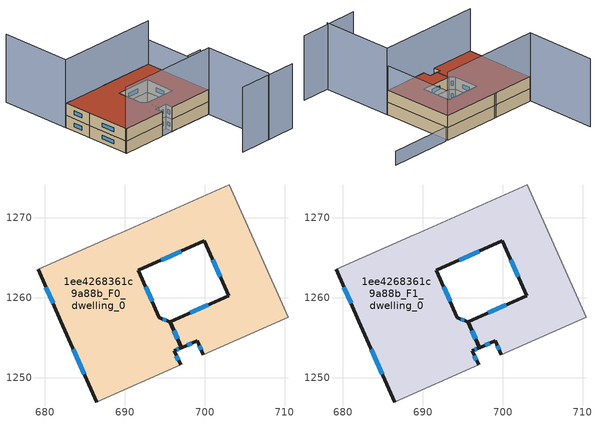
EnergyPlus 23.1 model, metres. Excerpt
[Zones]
1ee4268361c9a88b_F0_dwelling_0
 floor ground (EU_floor_Construction): 703.06,1274.11 710.41,1257.57 699.83,1252.87 699.06,1254.62 697.1,1253.75 695.68,1256.98 702.99,1260.22 699.94,1267.11 691.67,1263.44 694.32,1257.47 695.62,1256.98 697.06,1253.73 696.19,1253.35 696.96,1251.6 686.55,1246.98 686.46,1246.95 681.96,1257.03 682.01,1257.05 679.14,1263.55 688.92,1267.87 689.57,1268.15 z0
 wall outside (EU_wall_Construction): 696.96,1251.6 696.19,1253.35 697.06,1253.73 695.62,1256.98 694.32,1257.47 691.67,1263.44 699.94,1267.11 702.99,1260.22 695.68,1256.98 697.1,1253.75 699.06,1254.62 699.83,1252.87 / 679.14,1263.55 682.01,1257.05 681.96,1257.03 686.46,1246.95 z0:3
 wall adiabatic (EU_wall_Construction): 686.46,1246.95 686.55,1246.98 696.96,1251.6 / 699.83,1252.87 710.41,1257.57 703.06,1274.11 689.57,1268.15 688.92,1267.87 679.14,1263.55 z0:3
 window (EU_Window_Construction): 700.46,1259.1 698.21,1258.1 / 700.99,1264.73 701.94,1262.61 / 694.53,1264.71 697.08,1265.84 / 693.41,1259.54 692.59,1261.37 / 695.17,1257.15 694.77,1257.3 / 696.56,1254.86 696.12,1255.86 / 696.49,1253.48 696.76,1253.6 / 696.7,1252.21 696.46,1252.74 / 683.52,1253.54 684.9,1250.44 / 680.13,1261.3 681.02,1259.3 / 699.33,1254.01 699.57,1253.48 / 697.78,1254.05 698.38,1254.32 / 696.17,1255.86 696.61,1254.87 z1.04:1.96
1ee4268361c9a88b_F1_dwelling_0
 floor to 1ee4268361c9a88b_F0_dwelling_0 (EU_floor_Construction): 703.06,1274.11 710.41,1257.57 699.83,1252.87 699.06,1254.62 697.1,1253.75 695.67,1256.98 702.99,1260.22 699.94,1267.11 691.67,1263.44 694.32,1257.47 695.62,1256.98 697.06,1253.73 696.19,1253.35 696.96,1251.6 686.55,1246.98 686.46,1246.95 681.96,1257.03 682.01,1257.05 679.14,1263.55 688.92,1267.87 689.57,1268.15 z3
 wall outside (EU_wall_Construction): 696.96,1251.6 696.19,1253.35 697.06,1253.73 695.62,1256.98 694.32,1257.47 691.67,1263.44 699.94,1267.11 702.99,1260.22 695.68,1256.98 697.1,1253.75 699.06,1254.62 699.83,1252.87 / 679.14,1263.55 682.01,1257.05 681.96,1257.03 686.46,1246.95 z3:6
 wall adiabatic (EU_wall_Construction): 686.46,1246.95 686.55,1246.98 696.96,1251.6 / 699.83,1252.87 710.41,1257.57 703.06,1274.11 689.57,1268.15 688.92,1267.87 679.14,1263.55 z3:6
 window (EU_Window_Construction): 700.46,1259.1 698.21,1258.1 / 700.99,1264.73 701.94,1262.61 / 694.53,1264.71 697.08,1265.84 / 693.41,1259.54 692.59,1261.37 / 695.17,1257.15 694.77,1257.3 / 696.56,1254.86 696.12,1255.86 / 696.49,1253.48 696.76,1253.6 / 696.7,1252.21 696.46,1252.74 / 683.52,1253.54 684.9,1250.44 / 680.13,1261.3 681.02,1259.3 / 699.33,1254.01 699.57,1253.48 / 697.78,1254.05 698.38,1254.32 / 696.17,1255.86 696.61,1254.87 z4.04:4.96
 roof outside (EU_roof_Construction): 710.41,1257.57 703.06,1274.11 689.57,1268.15 688.92,1267.87 679.14,1263.55 682.01,1257.05 681.96,1257.03 686.46,1246.95 686.55,1246.98 696.96,1251.6 696.19,1253.35 697.06,1253.73 695.62,1256.98 694.32,1257.47 691.67,1263.44 699.94,1267.11 702.99,1260.22 695.68,1256.98 697.1,1253.75 699.06,1254.62 699.83,1252.87 z6
shading: 710.23,1237.67 724.63,1244.06 z0:15.9; 686.37,1246.96 710.49,1257.55 / 710.49,1257.55 717.77,1240.98 z0:16.3; 710.4,1257.56 703.06,1274.11 z0:12; 703.06,1274.11 679.09,1263.53 / 679.09,1263.53 671.79,1280.08 z0:16.7; 718.25,1280.81 703.61,1274.31 z0:3.4
[Building]
EU S2 Campaign: North Axis=0; Terrain=City; Solar Distribution=FullExterior
[Site:Location]
Vienna: Latitude=48; Longitude=16.5; Time Zone=1; Elevation=183
[SizingPeriod:WeatherFileDays]
AnnualSizingPeriod: Begin Month=1; Begin Day of Month=1; End Month=12; End Day of Month=31; Day of Week for Start Day=Monday; Use Weather File Daylight Saving Period=No; Use Weather File Rain and Snow Indicators=No
[MATERIAL]
EU_InternalMass_Material: Roughness=MediumRough; Thickness=0.1; Conductivity=1; Density=1800; Specific Heat=900; Thermal Absorptance=0.9; Solar Absorptance=0.7; Visible Absorptance=0.7
[MATERIAL:NOMASS] Roughness=MediumRough; Thermal Absorptance=0.9; Solar Absorptance=0.7; Visible Absorptance=0.7
Name | Thermal Resistance
EU_wall_NoMass | 1.00811
EU_roof_NoMass | 1.05194
EU_floor_NoMass | 1.20973
[WINDOWMATERIAL:SIMPLEGLAZINGSYSTEM]
EU_Window_SimpleGlazing: UFactor=1.90124; Solar Heat Gain Coefficient=0.65; Visible Transmittance=0.65
[CONSTRUCTION]
EU_wall_Construction: EU_wall_NoMass
EU_roof_Construction: EU_roof_NoMass
EU_floor_Construction: EU_floor_NoMass
EU_Window_Construction: EU_Window_SimpleGlazing
EU_InternalMass_Construction: EU_InternalMass_Material
[ZONE] Type=1; Multiplier=1; Ceiling Height=autocalculate; Volume=1202.57; Floor Area=autocalculate; Part of Total Floor Area=Yes
1ee4268361c9a88b_F0_dwelling_0; 1ee4268361c9a88b_F1_dwelling_0
[INTERNALMASS] Construction=EU_InternalMass_Construction; Surface Area=400.854
Name | Zone or ZoneList
1ee4268361c9a88b_F0_dwelling_0_EU_InternalMass | 1ee4268361c9a88b_F0_dwelling_0
1ee4268361c9a88b_F1_dwelling_0_EU_InternalMass | 1ee4268361c9a88b_F1_dwelling_0
[OTHEREQUIPMENT] Fuel Type=Electricity; Design Level Calculation Method=Watts/Area; Power per Zone Floor Area=1; Fraction Latent=0; Fraction Radiant=0; Fraction Lost=0; Carbon Dioxide Generation Rate=0; EndUse Subcategory=EU_Step8_InternalGains
Name | Zone or ZoneList or Space or SpaceList | Schedule
EU_Step8_InternalGain_1ee4268361c9a88b_F0_dwelling_0_f000 | 1ee4268361c9a88b_F0_dwelling_0 | EU_Step8_GainSchedule_1ee4268361c9a88b_F0_dwelling_0_f000
EU_Step8_InternalGain_1ee4268361c9a88b_F1_dwelling_0_f000 | 1ee4268361c9a88b_F1_dwelling_0 | EU_Step8_GainSchedule_1ee4268361c9a88b_F1_dwelling_0_f000
[ZONEVENTILATION:DESIGNFLOWRATE] Schedule=EU_AlwaysOn; Design Flow Rate Calculation Method=AirChanges/Hour; Air Changes per Hour=0.495976; Ventilation Type=Natural; Fan Pressure Rise=0; Fan Total Efficiency=1; Constant Term Coefficient=1; Temperature Term Coefficient=0; Velocity Term Coefficient=0; Velocity Squared Term Coefficient=0; Minimum Indoor Temperature=-100; Maximum Indoor Temperature=100; Delta Temperature=-100; Minimum Outdoor Temperature=-100; Maximum Outdoor Temperature=100; Maximum Wind Speed=40
Name | Zone or ZoneList or Space or SpaceList
EU_ConstantAir_1ee4268361c9a88b_F0_dwelling_0 | 1ee4268361c9a88b_F0_dwelling_0
EU_ConstantAir_1ee4268361c9a88b_F1_dwelling_0 | 1ee4268361c9a88b_F1_dwelling_0
[HVACTEMPLATE:THERMOSTAT] Constant Heating Setpoint=20; Constant Cooling Setpoint=50
EU_HeatOnly_1ee4268361c9a88b_F0_dwelling_0; EU_HeatOnly_1ee4268361c9a88b_F1_dwelling_0
[HVACTEMPLATE:ZONE:IDEALLOADSAIRSYSTEM] System Availability Schedule=EU_AlwaysOn; Maximum Heating Supply Air Temperature=50; Minimum Cooling Supply Air Temperature=13; Maximum Heating Supply Air Humidity Ratio=0.0156; Minimum Cooling Supply Air Humidity Ratio=0.0077; Heating Limit=NoLimit; Cooling Limit=NoLimit; Heating Availability Schedule=EU_AlwaysOn; Cooling Availability Schedule=EU_CoolingOff; Dehumidification Control Type=ConstantSensibleHeatRatio; Cooling Sensible Heat Ratio=0.7; Dehumidification Setpoint=60; Humidification Control Type=None; Humidification Setpoint=30; Outdoor Air Method=None; Outdoor Air Flow Rate per Person=0.00944; Outdoor Air Flow Rate per Zone Floor Area=0; Outdoor Air Flow Rate per Zone=0; Demand Controlled Ventilation Type=None; Outdoor Air Economizer Type=NoEconomizer; Heat Recovery Type=None; Sensible Heat Recovery Effectiveness=0.7; Latent Heat Recovery Effectiveness=0.65
Name | Template Thermostat
1ee4268361c9a88b_F0_dwelling_0 | EU_HeatOnly_1ee4268361c9a88b_F0_dwelling_0
1ee4268361c9a88b_F1_dwelling_0 | EU_HeatOnly_1ee4268361c9a88b_F1_dwelling_0
[SIZING:ZONE] Zone Cooling Design Supply Air Temperature Input Method=SupplyAirTemperature; Zone Cooling Design Supply Air Temperature=13; Zone Heating Design Supply Air Temperature Input Method=SupplyAirTemperature; Zone Heating Design Supply Air Temperature=50; Zone Cooling Design Supply Air Humidity Ratio=0.008; Zone Heating Design Supply Air Humidity Ratio=0.008; Cooling Design Air Flow Method=DesignDay; Cooling Design Air Flow Rate=0; Cooling Minimum Air Flow per Zone Floor Area=0.000762; Cooling Minimum Air Flow=0; Cooling Minimum Air Flow Fraction=0.2; Heating Design Air Flow Method=DesignDay; Heating Design Air Flow Rate=0; Heating Maximum Air Flow per Zone Floor Area=0.002032; Heating Maximum Air Flow=0.141576; Heating Maximum Air Flow Fraction=0.3; Account for Dedicated Outdoor Air System=No; Dedicated Outdoor Air System Control Strategy=NeutralSupplyAir; Dedicated Outdoor Air Low Setpoint Temperature for Design=autosize; Dedicated Outdoor Air High Setpoint Temperature for Design=autosize; Zone Load Sizing Method=Sensible Load Only No Latent Load; Zone Latent Cooling Design Supply Air Humidity Ratio Input Method=HumidityRatioDifference; Zone Cooling Design Supply Air Humidity Ratio Difference=0.005; Zone Latent Heating Design Supply Air Humidity Ratio Input Method=HumidityRatioDifference; Zone Humidification Design Supply Air Humidity Ratio Difference=0.005
1ee4268361c9a88b_F0_dwelling_0; 1ee4268361c9a88b_F1_dwelling_0
[SCHEDULE:CONSTANT]
Name | Hourly Value
EU_AlwaysOn | 1
EU_CoolingOff | 0
[SCHEDULE:FILE] Column Number=1; Rows to Skip at Top=0; Number of Hours of Data=8760; Column Separator=Comma; Interpolate to Timestep=No; Minutes per Item=60; Adjust Schedule for Daylight Savings=Yes
Name | File
EU_Step8_GainSchedule_1ee4268361c9a88b_F0_dwelling_0_f000 | ../../schedules/1ee4268361c9a88b/1ee4268361c9a88b_F0_dwelling_0_f000_gain.csv
EU_Step8_GainSchedule_1ee4268361c9a88b_F1_dwelling_0_f000 | ../../schedules/1ee4268361c9a88b/1ee4268361c9a88b_F1_dwelling_0_f000_gain.csv
